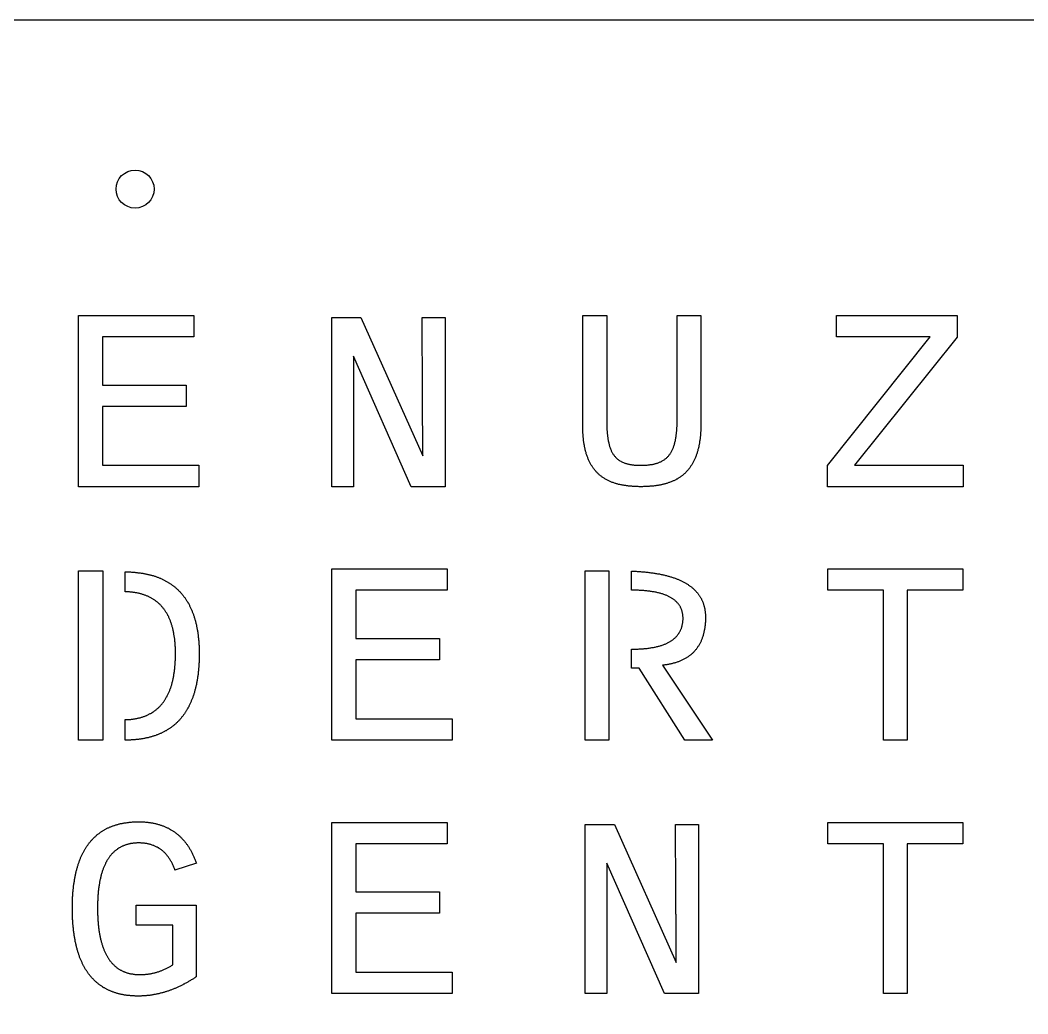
# Model space of a CAD drawing. Extents: x 0 to 500, y 0 to 500.
# Drawn here: x 234.9 to 367.4, y 369.3 to 500 of the extents above; entities that cross this region are included whole.
import ezdxf

# ---------------------------------------------------------------- set-up
doc = ezdxf.new("R2010")
doc.units = 0
doc.layers.get('0').update_dxf_attribs({"linetype": 'continuous'})

# ---------------------------------------------------------------- blocks, each defined once
blk = doc.blocks.new('SHAPESTRING019')
at = {"color": 0}
for points in [[(245.74, 405.31), (242.55, 405.31), (242.55, 427.56), (245.74, 427.56)], [(255.31, 416.62), (255.31, 416.75), (255.31, 416.88), (255.31, 417.01), (255.31, 417.14), (255.31, 417.27), (255.3, 417.4), (255.3, 417.52), (255.29, 417.65), (255.28, 417.77), (255.27, 417.89), (255.27, 418.02), (255.26, 418.14), (255.24, 418.26), (255.23, 418.38), (255.22, 418.49), (255.21, 418.61), (255.19, 418.72), (255.18, 418.84), (255.16, 418.95), (255.14, 419.06), (255.12, 419.17), (255.11, 419.28), (255.09, 419.39), (255.07, 419.5), (255.04, 419.61), (255.02, 419.71), (255, 419.82), (254.97, 419.92), (254.95, 420.02), (254.92, 420.12), (254.89, 420.22), (254.87, 420.32), (254.84, 420.42), (254.81, 420.52), (254.78, 420.61), (254.74, 420.71), (254.71, 420.8), (254.68, 420.89), (254.64, 420.99), (254.61, 421.08), (254.57, 421.17), (254.53, 421.25), (254.5, 421.34), (254.46, 421.43), (254.42, 421.51), (254.38, 421.6), (254.33, 421.68), (254.29, 421.76), (254.25, 421.84), (254.2, 421.92), (254.16, 422), (254.11, 422.08), (254.06, 422.15), (254.02, 422.23), (253.97, 422.3), (253.92, 422.38), (253.86, 422.45), (253.81, 422.52), (253.76, 422.59), (253.71, 422.66), (253.65, 422.73), (253.6, 422.79), (253.54, 422.86), (253.48, 422.92), (253.42, 422.99), (253.37, 423.05), (253.31, 423.11), (253.24, 423.17), (253.18, 423.23), (253.12, 423.29), (253.06, 423.34), (252.99, 423.4), (252.93, 423.45), (252.86, 423.51), (252.79, 423.56), (252.72, 423.61), (252.65, 423.66), (252.58, 423.71), (252.51, 423.76), (252.44, 423.81), (252.37, 423.85), (252.3, 423.9), (252.22, 423.94), (252.14, 423.99), (252.07, 424.03), (251.99, 424.07), (251.91, 424.11), (251.83, 424.15), (251.75, 424.19), (251.67, 424.22), (251.59, 424.26), (251.51, 424.29), (251.42, 424.32), (251.34, 424.36), (251.25, 424.39), (251.17, 424.42), (251.08, 424.45), (250.99, 424.47), (250.9, 424.5), (250.81, 424.53), (250.72, 424.55), (250.63, 424.58), (250.54, 424.6), (250.44, 424.62), (250.35, 424.64), (250.25, 424.66), (250.16, 424.68), (250.06, 424.69), (249.96, 424.71), (249.86, 424.73), (249.76, 424.74), (249.66, 424.75), (249.56, 424.76), (249.45, 424.77), (249.35, 424.78), (249.25, 424.79), (249.14, 424.8), (249.03, 424.81), (248.93, 424.81), (248.82, 424.82), (248.71, 424.82), (248.71, 427.43), (248.82, 427.43), (248.94, 427.43), (249.05, 427.43), (249.17, 427.42), (249.28, 427.42), (249.4, 427.42), (249.51, 427.41), (249.62, 427.4), (249.73, 427.4), (249.84, 427.39), (249.95, 427.38), (250.06, 427.37), (250.16, 427.36), (250.27, 427.35), (250.38, 427.33), (250.48, 427.32), (250.59, 427.31), (250.69, 427.29), (250.8, 427.28), (250.9, 427.26), (251, 427.25), (251.1, 427.23), (251.2, 427.21), (251.3, 427.19), (251.4, 427.17), (251.5, 427.15), (251.6, 427.13), (251.7, 427.11), (251.79, 427.09), (251.89, 427.06), (251.98, 427.04), (252.08, 427.01), (252.17, 426.99), (252.27, 426.96), (252.36, 426.94), (252.45, 426.91), (252.54, 426.88), (252.63, 426.85), (252.72, 426.82), (252.81, 426.79), (252.9, 426.76), (252.99, 426.72), (253.07, 426.69), (253.16, 426.66), (253.24, 426.62), (253.33, 426.59), (253.41, 426.55), (253.5, 426.51), (253.58, 426.47), (253.66, 426.44), (253.74, 426.4), (253.82, 426.36), (253.9, 426.32), (253.98, 426.27), (254.06, 426.23), (254.14, 426.19), (254.22, 426.14), (254.29, 426.1), (254.37, 426.05), (254.44, 426.01), (254.52, 425.96), (254.59, 425.91), (254.66, 425.86), (254.74, 425.81), (254.81, 425.76), (254.88, 425.71), (254.95, 425.66), (255.02, 425.61), (255.09, 425.56), (255.15, 425.5), (255.22, 425.45), (255.29, 425.39), (255.35, 425.34), (255.42, 425.28), (255.48, 425.22), (255.55, 425.16), (255.61, 425.1), (255.67, 425.04), (255.73, 424.98), (255.8, 424.92), (255.86, 424.86), (255.92, 424.8), (255.97, 424.73), (256.03, 424.67), (256.09, 424.6), (256.15, 424.54), (256.2, 424.47), (256.26, 424.4), (256.31, 424.33), (256.37, 424.26), (256.42, 424.19), (256.47, 424.12), (256.53, 424.05), (256.58, 423.98), (256.63, 423.91), (256.68, 423.83), (256.73, 423.76), (256.78, 423.68), (256.82, 423.61), (256.87, 423.53), (256.92, 423.45), (256.96, 423.38), (257.01, 423.3), (257.05, 423.22), (257.1, 423.14), (257.14, 423.05), (257.18, 422.97), (257.22, 422.89), (257.26, 422.81), (257.3, 422.72), (257.34, 422.64), (257.38, 422.55), (257.42, 422.46), (257.46, 422.38), (257.49, 422.29), (257.53, 422.2), (257.56, 422.11), (257.6, 422.02), (257.63, 421.93), (257.67, 421.84), (257.7, 421.74), (257.73, 421.65), (257.76, 421.56), (257.79, 421.46), (257.82, 421.36), (257.85, 421.27), (257.88, 421.17), (257.91, 421.07), (257.93, 420.97), (257.96, 420.87), (257.98, 420.77), (258.01, 420.67), (258.03, 420.57), (258.06, 420.47), (258.08, 420.36), (258.1, 420.26), (258.12, 420.16), (258.14, 420.05), (258.16, 419.94), (258.18, 419.84), (258.2, 419.73), (258.22, 419.62), (258.24, 419.51), (258.25, 419.4), (258.27, 419.29), (258.28, 419.18), (258.3, 419.06), (258.31, 418.95), (258.32, 418.84), (258.34, 418.72), (258.35, 418.61), (258.36, 418.49), (258.37, 418.37), (258.38, 418.25), (258.39, 418.14), (258.39, 418.02), (258.4, 417.9), (258.41, 417.77), (258.41, 417.65), (258.42, 417.53), (258.42, 417.41), (258.43, 417.28), (258.43, 417.16), (258.43, 417.03), (258.43, 416.91), (258.44, 416.78), (258.44, 416.65), (258.44, 416.52), (258.43, 416.39), (258.43, 416.26), (258.43, 416.13), (258.43, 416), (258.42, 415.87), (258.42, 415.75), (258.41, 415.62), (258.41, 415.5), (258.4, 415.37), (258.4, 415.25), (258.39, 415.12), (258.38, 415), (258.37, 414.88), (258.36, 414.76), (258.35, 414.64), (258.34, 414.52), (258.33, 414.4), (258.32, 414.28), (258.3, 414.17), (258.29, 414.05), (258.28, 413.94), (258.26, 413.82), (258.25, 413.71), (258.23, 413.59), (258.21, 413.48), (258.2, 413.37), (258.18, 413.26), (258.16, 413.15), (258.14, 413.04), (258.12, 412.93), (258.1, 412.82), (258.08, 412.72), (258.06, 412.61), (258.03, 412.51), (258.01, 412.4), (257.99, 412.3), (257.96, 412.19), (257.94, 412.09), (257.91, 411.99), (257.88, 411.89), (257.86, 411.79), (257.83, 411.69), (257.8, 411.59), (257.77, 411.49), (257.74, 411.4), (257.71, 411.3), (257.68, 411.2), (257.65, 411.11), (257.61, 411.02), (257.58, 410.92), (257.55, 410.83), (257.51, 410.74), (257.48, 410.65), (257.44, 410.56), (257.4, 410.47), (257.37, 410.38), (257.33, 410.29), (257.29, 410.2), (257.25, 410.12), (257.21, 410.03), (257.17, 409.95), (257.13, 409.86), (257.09, 409.78), (257.05, 409.7), (257, 409.62), (256.96, 409.54), (256.92, 409.46), (256.87, 409.38), (256.82, 409.3), (256.78, 409.22), (256.73, 409.14), (256.68, 409.07), (256.64, 408.99), (256.59, 408.92), (256.54, 408.84), (256.49, 408.77), (256.44, 408.7), (256.38, 408.63), (256.33, 408.55), (256.28, 408.48), (256.23, 408.41), (256.17, 408.35), (256.12, 408.28), (256.06, 408.21), (256, 408.14), (255.95, 408.08), (255.89, 408.01), (255.83, 407.95), (255.77, 407.89), (255.71, 407.82), (255.65, 407.76), (255.59, 407.7), (255.53, 407.64), (255.47, 407.58), (255.41, 407.52), (255.34, 407.47), (255.28, 407.41), (255.21, 407.35), (255.15, 407.3), (255.08, 407.24), (255.02, 407.19), (254.95, 407.13), (254.88, 407.08), (254.81, 407.03), (254.74, 406.98), (254.67, 406.93), (254.6, 406.88), (254.53, 406.83), (254.46, 406.78), (254.38, 406.74), (254.31, 406.69), (254.24, 406.64), (254.16, 406.6), (254.09, 406.55), (254.01, 406.51), (253.93, 406.47), (253.86, 406.43), (253.78, 406.39), (253.7, 406.35), (253.62, 406.31), (253.54, 406.27), (253.46, 406.23), (253.38, 406.19), (253.3, 406.16), (253.22, 406.12), (253.13, 406.09), (253.05, 406.05), (252.96, 406.02), (252.88, 405.99), (252.79, 405.95), (252.71, 405.92), (252.62, 405.89), (252.53, 405.86), (252.44, 405.83), (252.35, 405.81), (252.26, 405.78), (252.17, 405.75), (252.08, 405.73), (251.99, 405.7), (251.9, 405.68), (251.81, 405.65), (251.71, 405.63), (251.62, 405.61), (251.52, 405.59), (251.43, 405.57), (251.33, 405.55), (251.23, 405.53), (251.14, 405.51), (251.04, 405.49), (250.94, 405.48), (250.84, 405.46), (250.74, 405.45), (250.64, 405.43), (250.54, 405.42), (250.43, 405.41), (250.33, 405.4), (250.23, 405.38), (250.12, 405.37), (250.02, 405.36), (249.91, 405.36), (249.81, 405.35), (249.7, 405.34), (249.59, 405.33), (249.48, 405.33), (249.38, 405.32), (249.27, 405.32), (249.16, 405.32), (249.04, 405.31), (248.93, 405.31), (248.82, 405.31), (248.71, 405.31), (248.71, 408), (248.81, 408), (248.92, 408.01), (249.02, 408.01), (249.13, 408.02), (249.23, 408.03), (249.33, 408.04), (249.43, 408.04), (249.53, 408.05), (249.63, 408.07), (249.73, 408.08), (249.83, 408.09), (249.93, 408.11), (250.02, 408.12), (250.12, 408.14), (250.21, 408.16), (250.3, 408.18), (250.4, 408.2), (250.49, 408.22), (250.58, 408.24), (250.67, 408.26), (250.76, 408.29), (250.84, 408.31), (250.93, 408.34), (251.02, 408.37), (251.1, 408.4), (251.19, 408.43), (251.27, 408.46), (251.36, 408.49), (251.44, 408.52), (251.52, 408.56), (251.6, 408.59), (251.68, 408.63), (251.76, 408.67), (251.83, 408.71), (251.91, 408.75), (251.99, 408.79), (252.06, 408.83), (252.14, 408.87), (252.21, 408.92), (252.28, 408.96), (252.35, 409.01), (252.43, 409.05), (252.5, 409.1), (252.56, 409.15), (252.63, 409.2), (252.7, 409.25), (252.77, 409.31), (252.83, 409.36), (252.9, 409.42), (252.96, 409.47), (253.03, 409.53), (253.09, 409.59), (253.15, 409.65), (253.21, 409.71), (253.27, 409.77), (253.33, 409.83), (253.39, 409.89), (253.44, 409.96), (253.5, 410.02), (253.55, 410.09), (253.61, 410.16), (253.66, 410.23), (253.72, 410.3), (253.77, 410.37), (253.82, 410.44), (253.87, 410.51), (253.92, 410.59), (253.97, 410.66), (254.01, 410.74), (254.06, 410.82), (254.11, 410.9), (254.15, 410.98), (254.2, 411.06), (254.24, 411.14), (254.28, 411.22), (254.32, 411.31), (254.37, 411.39), (254.41, 411.48), (254.44, 411.57), (254.48, 411.65), (254.52, 411.74), (254.56, 411.83), (254.59, 411.93), (254.63, 412.02), (254.66, 412.11), (254.69, 412.21), (254.73, 412.3), (254.76, 412.4), (254.79, 412.5), (254.82, 412.6), (254.85, 412.7), (254.87, 412.8), (254.9, 412.9), (254.93, 413.01), (254.95, 413.11), (254.98, 413.22), (255, 413.32), (255.02, 413.43), (255.05, 413.54), (255.07, 413.65), (255.09, 413.76), (255.11, 413.87), (255.12, 413.99), (255.14, 414.1), (255.16, 414.22), (255.18, 414.33), (255.19, 414.45), (255.2, 414.57), (255.22, 414.69), (255.23, 414.81), (255.24, 414.93), (255.25, 415.06), (255.26, 415.18), (255.27, 415.31), (255.28, 415.43), (255.29, 415.56), (255.29, 415.69), (255.3, 415.82), (255.3, 415.95), (255.31, 416.08), (255.31, 416.21), (255.31, 416.35), (255.31, 416.48)]]:
    blk.add_lwpolyline(points, close=True, dxfattribs=at)
blk = doc.blocks.new('SHAPESTRING021')
at = {"color": 0}
for points in [[(312.34, 405.31), (309.22, 405.31), (309.22, 427.56), (312.34, 427.56)], [(322.08, 421.24), (322.08, 421.32), (322.08, 421.41), (322.08, 421.49), (322.07, 421.57), (322.07, 421.65), (322.06, 421.73), (322.05, 421.81), (322.04, 421.89), (322.03, 421.97), (322.01, 422.05), (321.99, 422.12), (321.97, 422.2), (321.95, 422.27), (321.93, 422.35), (321.91, 422.42), (321.88, 422.49), (321.85, 422.56), (321.83, 422.63), (321.79, 422.7), (321.76, 422.76), (321.73, 422.83), (321.69, 422.89), (321.65, 422.96), (321.61, 423.02), (321.57, 423.08), (321.53, 423.15), (321.48, 423.21), (321.43, 423.26), (321.38, 423.32), (321.33, 423.38), (321.28, 423.44), (321.23, 423.49), (321.17, 423.55), (321.11, 423.6), (321.05, 423.65), (320.99, 423.7), (320.93, 423.75), (320.86, 423.8), (320.79, 423.85), (320.72, 423.9), (320.65, 423.95), (320.58, 423.99), (320.51, 424.04), (320.43, 424.08), (320.35, 424.12), (320.27, 424.16), (320.19, 424.2), (320.11, 424.24), (320.02, 424.28), (319.94, 424.32), (319.85, 424.36), (319.76, 424.39), (319.67, 424.43), (319.57, 424.46), (319.48, 424.49), (319.38, 424.53), (319.28, 424.56), (319.18, 424.59), (319.08, 424.62), (318.97, 424.64), (318.86, 424.67), (318.76, 424.7), (318.65, 424.72), (318.53, 424.75), (318.42, 424.77), (318.3, 424.79), (318.19, 424.81), (318.07, 424.83), (317.95, 424.85), (317.82, 424.87), (317.7, 424.89), (317.57, 424.9), (317.45, 424.92), (317.32, 424.93), (317.18, 424.94), (317.05, 424.96), (316.92, 424.97), (316.78, 424.98), (316.64, 424.99), (316.5, 425), (316.36, 425), (316.21, 425.01), (316.07, 425.02), (315.92, 425.02), (315.77, 425.02), (315.62, 425.03), (315.46, 425.03), (315.31, 425.03), (315.31, 427.53), (315.46, 427.53), (315.61, 427.52), (315.76, 427.52), (315.91, 427.51), (316.05, 427.5), (316.2, 427.49), (316.34, 427.48), (316.48, 427.47), (316.63, 427.46), (316.77, 427.45), (316.9, 427.44), (317.04, 427.42), (317.18, 427.41), (317.31, 427.4), (317.45, 427.38), (317.58, 427.37), (317.71, 427.35), (317.85, 427.33), (317.97, 427.32), (318.1, 427.3), (318.23, 427.28), (318.36, 427.26), (318.48, 427.24), (318.61, 427.22), (318.73, 427.2), (318.85, 427.18), (318.97, 427.16), (319.09, 427.13), (319.21, 427.11), (319.32, 427.08), (319.44, 427.06), (319.55, 427.03), (319.67, 427.01), (319.78, 426.98), (319.89, 426.95), (320, 426.92), (320.11, 426.89), (320.21, 426.86), (320.32, 426.83), (320.43, 426.8), (320.53, 426.77), (320.63, 426.74), (320.73, 426.71), (320.83, 426.67), (320.93, 426.64), (321.03, 426.6), (321.13, 426.57), (321.22, 426.53), (321.32, 426.49), (321.41, 426.46), (321.5, 426.42), (321.59, 426.38), (321.68, 426.34), (321.77, 426.3), (321.86, 426.26), (321.94, 426.22), (322.03, 426.17), (322.11, 426.13), (322.19, 426.09), (322.28, 426.04), (322.36, 426), (322.43, 425.95), (322.51, 425.91), (322.59, 425.86), (322.66, 425.81), (322.74, 425.76), (322.81, 425.71), (322.88, 425.66), (322.95, 425.61), (323.02, 425.56), (323.09, 425.51), (323.16, 425.46), (323.23, 425.41), (323.29, 425.35), (323.35, 425.3), (323.42, 425.25), (323.48, 425.19), (323.54, 425.13), (323.6, 425.08), (323.65, 425.02), (323.71, 424.96), (323.77, 424.9), (323.82, 424.84), (323.87, 424.78), (323.92, 424.72), (323.98, 424.66), (324.02, 424.6), (324.07, 424.54), (324.12, 424.47), (324.17, 424.41), (324.21, 424.34), (324.25, 424.28), (324.3, 424.21), (324.34, 424.15), (324.38, 424.08), (324.42, 424.01), (324.45, 423.94), (324.49, 423.87), (324.53, 423.8), (324.56, 423.73), (324.59, 423.66), (324.63, 423.59), (324.66, 423.52), (324.69, 423.44), (324.71, 423.37), (324.74, 423.3), (324.77, 423.22), (324.79, 423.14), (324.81, 423.07), (324.84, 422.99), (324.86, 422.91), (324.88, 422.83), (324.9, 422.76), (324.91, 422.68), (324.93, 422.6), (324.95, 422.51), (324.96, 422.43), (324.97, 422.35), (324.98, 422.27), (325, 422.18), (325, 422.1), (325.01, 422.01), (325.02, 421.93), (325.03, 421.84), (325.03, 421.75), (325.03, 421.67), (325.04, 421.58), (325.04, 421.49), (325.04, 421.4), (325.03, 421.28), (325.03, 421.16), (325.03, 421.05), (325.02, 420.93), (325.02, 420.82), (325.01, 420.7), (325, 420.59), (324.99, 420.48), (324.98, 420.37), (324.96, 420.26), (324.95, 420.16), (324.93, 420.05), (324.92, 419.94), (324.9, 419.84), (324.88, 419.74), (324.86, 419.63), (324.84, 419.53), (324.82, 419.43), (324.79, 419.34), (324.77, 419.24), (324.74, 419.14), (324.71, 419.05), (324.68, 418.95), (324.65, 418.86), (324.62, 418.77), (324.59, 418.68), (324.56, 418.59), (324.52, 418.5), (324.48, 418.41), (324.45, 418.33), (324.41, 418.24), (324.37, 418.16), (324.33, 418.08), (324.28, 417.99), (324.24, 417.91), (324.2, 417.83), (324.15, 417.76), (324.1, 417.68), (324.05, 417.6), (324, 417.53), (323.95, 417.45), (323.9, 417.38), (323.85, 417.31), (323.79, 417.24), (323.74, 417.17), (323.68, 417.1), (323.62, 417.04), (323.56, 416.97), (323.5, 416.91), (323.44, 416.84), (323.37, 416.78), (323.31, 416.72), (323.24, 416.66), (323.18, 416.6), (323.11, 416.54), (323.04, 416.49), (322.97, 416.43), (322.9, 416.38), (322.82, 416.32), (322.75, 416.27), (322.67, 416.22), (322.6, 416.17), (322.52, 416.12), (322.44, 416.07), (322.36, 416.03), (322.28, 415.98), (322.19, 415.94), (322.11, 415.89), (322.02, 415.85), (321.94, 415.81), (321.85, 415.77), (321.76, 415.73), (321.67, 415.7), (321.58, 415.66), (321.48, 415.62), (321.39, 415.59), (321.29, 415.56), (321.2, 415.53), (321.1, 415.49), (321, 415.46), (320.9, 415.44), (320.8, 415.41), (320.7, 415.38), (320.59, 415.36), (320.49, 415.33), (320.38, 415.31), (320.27, 415.29), (320.16, 415.27), (320.05, 415.25), (319.94, 415.23), (319.83, 415.21), (319.71, 415.2), (319.6, 415.18), (319.48, 415.17), (319.37, 415.16), (325.96, 405.31), (322.33, 405.31), (316.3, 414.79), (315.31, 414.79), (315.31, 417.28), (315.46, 417.28), (315.61, 417.28), (315.75, 417.28), (315.9, 417.28), (316.04, 417.29), (316.18, 417.29), (316.32, 417.3), (316.46, 417.31), (316.59, 417.31), (316.73, 417.32), (316.86, 417.33), (316.99, 417.34), (317.12, 417.35), (317.25, 417.37), (317.37, 417.38), (317.5, 417.4), (317.62, 417.41), (317.74, 417.43), (317.86, 417.45), (317.98, 417.47), (318.09, 417.49), (318.21, 417.51), (318.32, 417.53), (318.43, 417.55), (318.54, 417.58), (318.65, 417.6), (318.75, 417.63), (318.86, 417.66), (318.96, 417.68), (319.06, 417.71), (319.16, 417.74), (319.26, 417.77), (319.35, 417.81), (319.45, 417.84), (319.54, 417.87), (319.63, 417.91), (319.72, 417.95), (319.81, 417.98), (319.89, 418.02), (319.98, 418.06), (320.06, 418.1), (320.14, 418.14), (320.22, 418.19), (320.3, 418.23), (320.38, 418.27), (320.45, 418.32), (320.52, 418.37), (320.59, 418.41), (320.66, 418.46), (320.73, 418.51), (320.8, 418.56), (320.86, 418.61), (320.92, 418.67), (320.99, 418.72), (321.05, 418.77), (321.1, 418.83), (321.16, 418.89), (321.21, 418.94), (321.27, 419), (321.32, 419.06), (321.37, 419.12), (321.42, 419.18), (321.46, 419.25), (321.51, 419.31), (321.55, 419.38), (321.59, 419.44), (321.63, 419.51), (321.67, 419.58), (321.7, 419.65), (321.74, 419.72), (321.77, 419.79), (321.8, 419.86), (321.83, 419.93), (321.86, 420), (321.89, 420.08), (321.91, 420.16), (321.93, 420.23), (321.96, 420.31), (321.97, 420.39), (321.99, 420.47), (322.01, 420.55), (322.02, 420.63), (322.04, 420.72), (322.05, 420.8), (322.06, 420.88), (322.07, 420.97), (322.07, 421.06), (322.08, 421.15)]]:
    blk.add_lwpolyline(points, close=True, dxfattribs=at)

msp = doc.modelspace()

# ---------------------------------------------------------------- linework, layer by layer
at = {"color": 0}
for points in [[(0, 0), (500, 0), (500, 500), (0, 500)], [(242.55, 438.64), (242.55, 461.15), (257.71, 461.15), (257.71, 458.34), (245.71, 458.34), (245.71, 452.01), (256.72, 452.01), (256.72, 449.19), (245.71, 449.19), (245.71, 441.46), (258.38, 441.46), (258.38, 438.64)], [(286.33, 438.64), (278.74, 455.81), (278.72, 438.64), (275.89, 438.64), (275.89, 460.89), (279.71, 460.89), (287.86, 442.72), (287.86, 442.72), (287.86, 442.72), (287.86, 442.72), (287.86, 442.73), (287.86, 442.73), (287.86, 442.74), (287.86, 442.75), (287.86, 442.76), (287.86, 442.76), (287.86, 442.77), (287.86, 442.79), (287.86, 442.8), (287.86, 442.81), (287.86, 442.83), (287.86, 442.84), (287.86, 442.86), (287.86, 442.88), (287.86, 442.9), (287.86, 442.92), (287.86, 442.94), (287.86, 442.96), (287.85, 442.99), (287.85, 443.01), (287.85, 443.04), (287.85, 443.06), (287.85, 443.09), (287.85, 443.12), (287.85, 443.15), (287.85, 443.18), (287.85, 443.21), (287.85, 443.25), (287.85, 443.28), (287.85, 443.32), (287.85, 443.35), (287.85, 443.39), (287.85, 443.43), (287.85, 443.47), (287.85, 443.51), (287.85, 443.55), (287.85, 443.6), (287.85, 443.64), (287.85, 443.69), (287.85, 443.73), (287.85, 443.78), (287.85, 443.83), (287.85, 443.88), (287.85, 443.93), (287.85, 443.98), (287.85, 444.04), (287.85, 444.09), (287.85, 444.15), (287.85, 444.2), (287.85, 444.26), (287.85, 444.32), (287.85, 444.38), (287.85, 444.44), (287.85, 444.5), (287.85, 444.57), (287.85, 444.63), (287.85, 444.69), (287.85, 444.76), (287.84, 444.83), (287.84, 444.9), (287.84, 444.97), (287.84, 445.04), (287.84, 445.11), (287.84, 445.18), (287.84, 445.26), (287.84, 445.33), (287.84, 445.41), (287.84, 445.49), (287.84, 445.56), (287.84, 445.64), (287.84, 445.72), (287.84, 445.81), (287.84, 445.89), (287.84, 445.97), (287.84, 446.06), (287.84, 446.14), (287.84, 446.23), (287.84, 446.32), (287.84, 446.41), (287.84, 446.5), (287.84, 446.59), (287.83, 446.68), (287.83, 446.78), (287.83, 446.87), (287.83, 446.97), (287.83, 447.06), (287.83, 447.16), (287.83, 447.26), (287.83, 447.36), (287.83, 447.46), (287.83, 447.57), (287.83, 447.67), (287.83, 447.78), (287.83, 447.88), (287.83, 447.99), (287.83, 448.1), (287.83, 448.21), (287.83, 448.32), (287.83, 448.43), (287.82, 448.54), (287.82, 448.65), (287.82, 448.77), (287.82, 448.88), (287.82, 449), (287.82, 449.12), (287.82, 449.24), (287.82, 449.36), (287.82, 449.48), (287.82, 449.6), (287.82, 449.72), (287.82, 449.85), (287.82, 449.97), (287.82, 450.1), (287.82, 450.23), (287.81, 450.36), (287.81, 450.49), (287.81, 450.62), (287.81, 450.75), (287.81, 450.88), (287.81, 451.02), (287.81, 451.15), (287.81, 451.29), (287.81, 451.43), (287.81, 451.57), (287.81, 451.71), (287.81, 451.85), (287.81, 451.99), (287.81, 452.13), (287.8, 452.28), (287.8, 452.42), (287.8, 452.57), (287.8, 452.72), (287.8, 452.87), (287.8, 453.01), (287.8, 453.17), (287.8, 453.32), (287.8, 453.47), (287.8, 453.62), (287.8, 453.78), (287.8, 453.94), (287.79, 454.09), (287.79, 454.25), (287.79, 454.41), (287.79, 454.57), (287.79, 454.73), (287.79, 454.9), (287.79, 455.06), (287.79, 455.23), (287.79, 455.39), (287.79, 455.56), (287.79, 455.73), (287.78, 455.9), (287.78, 456.07), (287.78, 456.24), (287.78, 456.41), (287.78, 456.59), (287.78, 456.76), (287.78, 456.94), (287.78, 457.12), (287.78, 457.29), (287.78, 457.47), (287.78, 457.65), (287.77, 457.83), (287.77, 458.02), (287.77, 458.2), (287.77, 458.39), (287.77, 458.57), (287.77, 458.76), (287.77, 458.95), (287.77, 459.14), (287.77, 459.33), (287.76, 459.52), (287.76, 459.71), (287.76, 459.9), (287.76, 460.1), (287.76, 460.29), (287.76, 460.49), (287.76, 460.69), (287.76, 460.89), (290.79, 460.89), (290.79, 438.64)], [(324.44, 447.03), (324.44, 446.91), (324.44, 446.8), (324.44, 446.69), (324.44, 446.57), (324.44, 446.46), (324.43, 446.35), (324.43, 446.24), (324.42, 446.13), (324.42, 446.02), (324.41, 445.92), (324.4, 445.81), (324.4, 445.7), (324.39, 445.6), (324.38, 445.5), (324.37, 445.39), (324.36, 445.29), (324.35, 445.19), (324.34, 445.09), (324.33, 444.99), (324.32, 444.89), (324.3, 444.79), (324.29, 444.7), (324.27, 444.6), (324.26, 444.51), (324.24, 444.41), (324.23, 444.32), (324.21, 444.22), (324.19, 444.13), (324.18, 444.04), (324.16, 443.95), (324.14, 443.86), (324.12, 443.78), (324.1, 443.69), (324.08, 443.6), (324.05, 443.52), (324.03, 443.43), (324.01, 443.35), (323.98, 443.26), (323.96, 443.18), (323.93, 443.08), (323.9, 442.98), (323.86, 442.88), (323.83, 442.78), (323.79, 442.68), (323.76, 442.59), (323.72, 442.49), (323.68, 442.4), (323.64, 442.31), (323.6, 442.21), (323.56, 442.12), (323.52, 442.04), (323.47, 441.95), (323.43, 441.86), (323.38, 441.78), (323.33, 441.69), (323.29, 441.61), (323.24, 441.53), (323.19, 441.45), (323.13, 441.37), (323.08, 441.29), (323.03, 441.21), (322.97, 441.14), (322.92, 441.06), (322.86, 440.99), (322.8, 440.92), (322.74, 440.85), (322.68, 440.78), (322.62, 440.71), (322.56, 440.64), (322.5, 440.58), (322.43, 440.51), (322.36, 440.44), (322.3, 440.38), (322.23, 440.32), (322.16, 440.25), (322.09, 440.19), (322.01, 440.13), (321.94, 440.08), (321.86, 440.02), (321.79, 439.96), (321.71, 439.91), (321.63, 439.86), (321.55, 439.8), (321.47, 439.75), (321.39, 439.7), (321.31, 439.65), (321.22, 439.61), (321.14, 439.56), (321.05, 439.52), (320.96, 439.47), (320.88, 439.43), (320.79, 439.39), (320.69, 439.35), (320.6, 439.31), (320.51, 439.27), (320.41, 439.24), (320.32, 439.2), (320.22, 439.17), (320.12, 439.14), (320.02, 439.1), (319.94, 439.08), (319.86, 439.05), (319.77, 439.03), (319.69, 439.01), (319.6, 438.98), (319.52, 438.96), (319.43, 438.94), (319.34, 438.92), (319.25, 438.9), (319.16, 438.88), (319.07, 438.86), (318.98, 438.85), (318.88, 438.83), (318.79, 438.81), (318.7, 438.8), (318.6, 438.78), (318.51, 438.77), (318.41, 438.76), (318.31, 438.75), (318.21, 438.73), (318.11, 438.72), (318.01, 438.71), (317.91, 438.7), (317.81, 438.69), (317.71, 438.69), (317.61, 438.68), (317.5, 438.67), (317.4, 438.66), (317.29, 438.66), (317.19, 438.66), (317.08, 438.65), (316.97, 438.65), (316.86, 438.65), (316.75, 438.64), (316.64, 438.64), (316.53, 438.64), (316.42, 438.64), (316.31, 438.64), (316.2, 438.65), (316.09, 438.65), (315.98, 438.65), (315.87, 438.66), (315.76, 438.66), (315.66, 438.67), (315.55, 438.67), (315.45, 438.68), (315.34, 438.69), (315.24, 438.7), (315.14, 438.7), (315.03, 438.71), (314.93, 438.73), (314.83, 438.74), (314.74, 438.75), (314.64, 438.76), (314.54, 438.78), (314.44, 438.79), (314.35, 438.81), (314.25, 438.82), (314.16, 438.84), (314.06, 438.86), (313.97, 438.87), (313.88, 438.89), (313.79, 438.91), (313.7, 438.93), (313.61, 438.95), (313.52, 438.98), (313.43, 439), (313.35, 439.02), (313.26, 439.05), (313.18, 439.07), (313.08, 439.1), (312.98, 439.14), (312.88, 439.17), (312.78, 439.21), (312.68, 439.24), (312.59, 439.28), (312.49, 439.32), (312.4, 439.36), (312.31, 439.41), (312.22, 439.45), (312.13, 439.5), (312.04, 439.54), (311.95, 439.59), (311.87, 439.64), (311.78, 439.69), (311.7, 439.74), (311.62, 439.8), (311.54, 439.85), (311.46, 439.91), (311.38, 439.96), (311.3, 440.02), (311.22, 440.08), (311.15, 440.14), (311.07, 440.2), (311, 440.27), (310.93, 440.33), (310.86, 440.4), (310.79, 440.47), (310.73, 440.53), (310.67, 440.6), (310.61, 440.67), (310.55, 440.73), (310.49, 440.81), (310.43, 440.88), (310.38, 440.95), (310.32, 441.02), (310.27, 441.1), (310.21, 441.18), (310.16, 441.25), (310.11, 441.33), (310.06, 441.41), (310.01, 441.49), (309.96, 441.58), (309.91, 441.66), (309.87, 441.75), (309.82, 441.83), (309.78, 441.92), (309.74, 442.01), (309.69, 442.1), (309.65, 442.19), (309.61, 442.29), (309.57, 442.38), (309.54, 442.48), (309.5, 442.57), (309.46, 442.67), (309.43, 442.77), (309.4, 442.87), (309.36, 442.97), (309.34, 443.05), (309.32, 443.13), (309.29, 443.21), (309.27, 443.3), (309.25, 443.38), (309.23, 443.46), (309.21, 443.55), (309.19, 443.63), (309.17, 443.72), (309.15, 443.81), (309.13, 443.9), (309.12, 443.98), (309.1, 444.07), (309.08, 444.17), (309.07, 444.26), (309.05, 444.35), (309.04, 444.44), (309.03, 444.54), (309.01, 444.63), (309, 444.73), (308.99, 444.83), (308.98, 444.93), (308.97, 445.02), (308.96, 445.12), (308.95, 445.23), (308.94, 445.33), (308.94, 445.43), (308.93, 445.53), (308.92, 445.64), (308.92, 445.74), (308.91, 445.85), (308.91, 445.96), (308.9, 446.06), (308.9, 446.17), (308.9, 446.28), (308.89, 446.39), (308.89, 446.51), (308.89, 446.62), (308.89, 446.73), (308.89, 461.15), (312.04, 461.15), (312.04, 447.35), (312.05, 447.24), (312.05, 447.13), (312.05, 447.02), (312.05, 446.91), (312.05, 446.8), (312.05, 446.69), (312.06, 446.59), (312.06, 446.49), (312.07, 446.38), (312.07, 446.28), (312.08, 446.18), (312.08, 446.08), (312.09, 445.99), (312.1, 445.89), (312.1, 445.79), (312.11, 445.7), (312.12, 445.6), (312.13, 445.51), (312.14, 445.42), (312.15, 445.33), (312.16, 445.24), (312.17, 445.16), (312.19, 445.07), (312.2, 444.98), (312.21, 444.9), (312.22, 444.82), (312.24, 444.74), (312.25, 444.65), (312.28, 444.54), (312.3, 444.43), (312.32, 444.33), (312.35, 444.22), (312.38, 444.12), (312.4, 444.02), (312.43, 443.92), (312.47, 443.82), (312.5, 443.73), (312.53, 443.64), (312.57, 443.54), (312.61, 443.46), (312.65, 443.37), (312.69, 443.28), (312.73, 443.2), (312.77, 443.12), (312.82, 443.04), (312.86, 442.97), (312.91, 442.89), (312.96, 442.82), (313.01, 442.74), (313.07, 442.66), (313.14, 442.59), (313.2, 442.52), (313.27, 442.45), (313.33, 442.39), (313.41, 442.32), (313.48, 442.26), (313.55, 442.2), (313.63, 442.14), (313.71, 442.09), (313.79, 442.04), (313.88, 441.99), (313.96, 441.94), (314.05, 441.9), (314.14, 441.85), (314.24, 441.81), (314.33, 441.77), (314.41, 441.75), (314.49, 441.72), (314.57, 441.7), (314.65, 441.67), (314.73, 441.65), (314.81, 441.63), (314.9, 441.61), (314.99, 441.59), (315.08, 441.57), (315.17, 441.56), (315.26, 441.54), (315.36, 441.53), (315.46, 441.52), (315.56, 441.5), (315.66, 441.49), (315.76, 441.49), (315.86, 441.48), (315.97, 441.47), (316.07, 441.47), (316.18, 441.46), (316.29, 441.46), (316.4, 441.46), (316.52, 441.46), (316.63, 441.46), (316.74, 441.46), (316.85, 441.46), (316.96, 441.46), (317.07, 441.47), (317.17, 441.48), (317.28, 441.48), (317.38, 441.49), (317.48, 441.5), (317.58, 441.51), (317.67, 441.52), (317.77, 441.54), (317.86, 441.55), (317.96, 441.56), (318.05, 441.58), (318.14, 441.6), (318.22, 441.62), (318.31, 441.64), (318.39, 441.66), (318.48, 441.68), (318.56, 441.7), (318.64, 441.72), (318.72, 441.75), (318.79, 441.77), (318.89, 441.81), (318.98, 441.85), (319.08, 441.89), (319.17, 441.93), (319.25, 441.97), (319.34, 442.02), (319.42, 442.07), (319.51, 442.12), (319.59, 442.17), (319.67, 442.23), (319.74, 442.29), (319.82, 442.34), (319.89, 442.41), (319.96, 442.47), (320.03, 442.54), (320.09, 442.6), (320.16, 442.67), (320.22, 442.74), (320.28, 442.82), (320.33, 442.89), (320.38, 442.96), (320.43, 443.04), (320.48, 443.11), (320.53, 443.19), (320.57, 443.27), (320.61, 443.35), (320.66, 443.44), (320.7, 443.52), (320.74, 443.61), (320.77, 443.7), (320.81, 443.79), (320.85, 443.89), (320.88, 443.98), (320.91, 444.08), (320.94, 444.18), (320.97, 444.28), (321, 444.39), (321.02, 444.49), (321.05, 444.6), (321.07, 444.71), (321.09, 444.79), (321.1, 444.87), (321.12, 444.96), (321.13, 445.04), (321.15, 445.13), (321.16, 445.22), (321.17, 445.31), (321.18, 445.4), (321.2, 445.49), (321.21, 445.58), (321.22, 445.67), (321.23, 445.77), (321.24, 445.86), (321.25, 445.96), (321.25, 446.06), (321.26, 446.16), (321.27, 446.26), (321.28, 446.36), (321.28, 446.46), (321.29, 446.57), (321.29, 446.67), (321.3, 446.78), (321.3, 446.89), (321.3, 446.99), (321.31, 447.1), (321.31, 447.22), (321.31, 447.33), (321.31, 447.44), (321.31, 447.56), (321.31, 461.15), (324.44, 461.15)], [(358.93, 438.64), (341.09, 438.64), (341.09, 441.41), (354.58, 458.34), (342.29, 458.34), (342.29, 461.15), (358.15, 461.15), (358.15, 458.31), (344.66, 441.46), (358.93, 441.46)], [(275.89, 405.31), (275.89, 427.82), (291.04, 427.82), (291.04, 425.01), (279.04, 425.01), (279.04, 418.67), (290.05, 418.67), (290.05, 415.86), (279.04, 415.86), (279.04, 408.12), (291.71, 408.12), (291.71, 405.31)], [(351.58, 425.01), (351.58, 405.31), (348.44, 405.31), (348.44, 425.01), (341.14, 425.01), (341.14, 427.82), (358.88, 427.82), (358.88, 425.01)], [(258.04, 374.17), (257.95, 374.11), (257.86, 374.05), (257.76, 373.99), (257.67, 373.93), (257.58, 373.87), (257.49, 373.82), (257.39, 373.76), (257.3, 373.7), (257.21, 373.65), (257.12, 373.59), (257.02, 373.54), (256.93, 373.49), (256.84, 373.44), (256.75, 373.38), (256.66, 373.33), (256.56, 373.28), (256.47, 373.23), (256.38, 373.19), (256.29, 373.14), (256.19, 373.09), (256.1, 373.04), (256.01, 373), (255.91, 372.95), (255.82, 372.91), (255.73, 372.87), (255.64, 372.82), (255.54, 372.78), (255.45, 372.74), (255.36, 372.7), (255.27, 372.66), (255.17, 372.62), (255.08, 372.59), (254.99, 372.55), (254.9, 372.51), (254.8, 372.48), (254.71, 372.44), (254.62, 372.41), (254.52, 372.37), (254.43, 372.34), (254.34, 372.31), (254.25, 372.28), (254.15, 372.25), (254.06, 372.22), (253.97, 372.19), (253.87, 372.16), (253.78, 372.13), (253.69, 372.11), (253.59, 372.08), (253.5, 372.06), (253.41, 372.03), (253.32, 372.01), (253.22, 371.98), (253.13, 371.96), (253.04, 371.94), (252.94, 371.92), (252.85, 371.9), (252.76, 371.88), (252.66, 371.86), (252.57, 371.84), (252.48, 371.83), (252.38, 371.81), (252.29, 371.8), (252.2, 371.78), (252.1, 371.77), (252.01, 371.75), (251.92, 371.74), (251.82, 371.73), (251.73, 371.72), (251.64, 371.71), (251.54, 371.7), (251.45, 371.69), (251.36, 371.68), (251.26, 371.68), (251.17, 371.67), (251.08, 371.66), (250.98, 371.66), (250.89, 371.66), (250.8, 371.65), (250.7, 371.65), (250.61, 371.65), (250.52, 371.65), (250.42, 371.65), (250.32, 371.65), (250.21, 371.65), (250.11, 371.65), (250.01, 371.65), (249.91, 371.66), (249.8, 371.66), (249.7, 371.67), (249.6, 371.67), (249.5, 371.68), (249.4, 371.69), (249.31, 371.7), (249.21, 371.71), (249.11, 371.72), (249.01, 371.73), (248.92, 371.74), (248.82, 371.75), (248.73, 371.77), (248.63, 371.78), (248.54, 371.8), (248.45, 371.82), (248.36, 371.83), (248.26, 371.85), (248.17, 371.87), (248.08, 371.89), (247.99, 371.91), (247.91, 371.93), (247.82, 371.96), (247.73, 371.98), (247.64, 372), (247.56, 372.03), (247.47, 372.05), (247.39, 372.08), (247.3, 372.11), (247.22, 372.14), (247.13, 372.17), (247.05, 372.2), (246.97, 372.23), (246.89, 372.26), (246.81, 372.29), (246.73, 372.33), (246.65, 372.36), (246.57, 372.39), (246.49, 372.43), (246.41, 372.47), (246.34, 372.51), (246.26, 372.54), (246.19, 372.58), (246.11, 372.62), (246.04, 372.67), (245.96, 372.71), (245.89, 372.75), (245.82, 372.79), (245.75, 372.84), (245.68, 372.88), (245.61, 372.93), (245.54, 372.98), (245.47, 373.03), (245.4, 373.07), (245.33, 373.12), (245.26, 373.17), (245.2, 373.23), (245.13, 373.28), (245.07, 373.33), (245, 373.39), (244.94, 373.44), (244.87, 373.5), (244.81, 373.55), (244.75, 373.61), (244.69, 373.67), (244.63, 373.73), (244.57, 373.79), (244.51, 373.85), (244.45, 373.91), (244.39, 373.97), (244.33, 374.03), (244.27, 374.1), (244.22, 374.16), (244.16, 374.23), (244.11, 374.3), (244.05, 374.36), (244, 374.43), (243.95, 374.5), (243.89, 374.57), (243.84, 374.64), (243.79, 374.71), (243.74, 374.79), (243.69, 374.86), (243.64, 374.93), (243.59, 375.01), (243.54, 375.09), (243.5, 375.16), (243.45, 375.24), (243.4, 375.32), (243.36, 375.4), (243.31, 375.48), (243.27, 375.56), (243.22, 375.64), (243.18, 375.72), (243.14, 375.81), (243.1, 375.89), (243.06, 375.98), (243.02, 376.06), (242.98, 376.15), (242.94, 376.24), (242.9, 376.33), (242.86, 376.42), (242.82, 376.51), (242.79, 376.6), (242.75, 376.69), (242.71, 376.78), (242.68, 376.88), (242.65, 376.97), (242.61, 377.07), (242.58, 377.17), (242.55, 377.26), (242.52, 377.36), (242.48, 377.46), (242.45, 377.56), (242.43, 377.66), (242.4, 377.76), (242.37, 377.86), (242.34, 377.97), (242.31, 378.07), (242.29, 378.18), (242.26, 378.28), (242.24, 378.39), (242.21, 378.5), (242.19, 378.6), (242.16, 378.71), (242.14, 378.82), (242.12, 378.93), (242.1, 379.05), (242.08, 379.16), (242.06, 379.27), (242.04, 379.39), (242.02, 379.5), (242, 379.62), (241.98, 379.73), (241.97, 379.85), (241.95, 379.97), (241.93, 380.09), (241.92, 380.21), (241.91, 380.33), (241.89, 380.45), (241.88, 380.58), (241.87, 380.7), (241.85, 380.82), (241.84, 380.95), (241.83, 381.07), (241.82, 381.2), (241.81, 381.33), (241.8, 381.46), (241.8, 381.59), (241.79, 381.72), (241.78, 381.85), (241.78, 381.98), (241.77, 382.11), (241.77, 382.25), (241.76, 382.38), (241.76, 382.52), (241.76, 382.65), (241.75, 382.79), (241.75, 382.93), (241.75, 383.07), (241.75, 383.21), (241.75, 383.35), (241.75, 383.48), (241.75, 383.62), (241.76, 383.76), (241.76, 383.89), (241.76, 384.02), (241.77, 384.16), (241.77, 384.29), (241.78, 384.42), (241.78, 384.55), (241.79, 384.68), (241.8, 384.81), (241.81, 384.94), (241.81, 385.06), (241.82, 385.19), (241.83, 385.32), (241.84, 385.44), (241.86, 385.56), (241.87, 385.69), (241.88, 385.81), (241.89, 385.93), (241.91, 386.05), (241.92, 386.17), (241.94, 386.29), (241.95, 386.41), (241.97, 386.52), (241.99, 386.64), (242.01, 386.75), (242.02, 386.87), (242.04, 386.98), (242.06, 387.1), (242.08, 387.21), (242.1, 387.32), (242.13, 387.43), (242.15, 387.54), (242.17, 387.65), (242.19, 387.75), (242.22, 387.86), (242.24, 387.97), (242.27, 388.07), (242.3, 388.18), (242.32, 388.28), (242.35, 388.38), (242.38, 388.48), (242.41, 388.58), (242.44, 388.68), (242.47, 388.78), (242.5, 388.88), (242.53, 388.98), (242.56, 389.08), (242.59, 389.17), (242.63, 389.27), (242.66, 389.36), (242.7, 389.45), (242.73, 389.55), (242.77, 389.64), (242.8, 389.73), (242.84, 389.82), (242.88, 389.91), (242.92, 390), (242.96, 390.08), (243, 390.17), (243.04, 390.26), (243.08, 390.34), (243.12, 390.43), (243.16, 390.51), (243.21, 390.59), (243.25, 390.67), (243.29, 390.75), (243.34, 390.83), (243.38, 390.91), (243.43, 390.99), (243.48, 391.07), (243.53, 391.14), (243.57, 391.22), (243.62, 391.29), (243.67, 391.37), (243.72, 391.44), (243.77, 391.51), (243.83, 391.58), (243.88, 391.65), (243.93, 391.72), (243.98, 391.79), (244.04, 391.86), (244.09, 391.93), (244.15, 391.99), (244.2, 392.06), (244.26, 392.12), (244.32, 392.19), (244.38, 392.25), (244.43, 392.31), (244.49, 392.37), (244.55, 392.43), (244.61, 392.49), (244.68, 392.55), (244.74, 392.61), (244.8, 392.67), (244.86, 392.72), (244.93, 392.78), (244.99, 392.83), (245.06, 392.89), (245.12, 392.94), (245.19, 392.99), (245.26, 393.04), (245.32, 393.09), (245.39, 393.14), (245.46, 393.19), (245.53, 393.24), (245.6, 393.29), (245.67, 393.33), (245.74, 393.38), (245.82, 393.42), (245.89, 393.46), (245.96, 393.51), (246.04, 393.55), (246.11, 393.59), (246.19, 393.63), (246.26, 393.67), (246.34, 393.71), (246.42, 393.75), (246.5, 393.78), (246.57, 393.82), (246.65, 393.85), (246.73, 393.89), (246.81, 393.92), (246.9, 393.95), (246.98, 393.98), (247.06, 394.02), (247.14, 394.05), (247.23, 394.07), (247.31, 394.1), (247.4, 394.13), (247.48, 394.16), (247.57, 394.18), (247.66, 394.21), (247.75, 394.23), (247.83, 394.25), (247.92, 394.28), (248.01, 394.3), (248.1, 394.32), (248.19, 394.34), (248.29, 394.36), (248.38, 394.38), (248.47, 394.39), (248.56, 394.41), (248.66, 394.43), (248.75, 394.44), (248.85, 394.45), (248.95, 394.47), (249.04, 394.48), (249.14, 394.49), (249.24, 394.5), (249.34, 394.51), (249.44, 394.52), (249.54, 394.53), (249.64, 394.54), (249.74, 394.54), (249.84, 394.55), (249.94, 394.55), (250.05, 394.56), (250.15, 394.56), (250.26, 394.56), (250.36, 394.56), (250.47, 394.56), (250.58, 394.56), (250.69, 394.56), (250.8, 394.56), (250.91, 394.55), (251.02, 394.55), (251.13, 394.54), (251.24, 394.54), (251.35, 394.53), (251.45, 394.52), (251.56, 394.51), (251.66, 394.5), (251.77, 394.49), (251.87, 394.47), (251.98, 394.46), (252.08, 394.44), (252.18, 394.43), (252.28, 394.41), (252.38, 394.39), (252.48, 394.37), (252.58, 394.35), (252.68, 394.33), (252.77, 394.3), (252.87, 394.28), (252.96, 394.25), (253.06, 394.23), (253.15, 394.2), (253.25, 394.17), (253.34, 394.14), (253.43, 394.11), (253.52, 394.08), (253.61, 394.05), (253.7, 394.02), (253.79, 393.98), (253.88, 393.95), (253.96, 393.91), (254.05, 393.87), (254.14, 393.83), (254.22, 393.79), (254.31, 393.75), (254.39, 393.71), (254.47, 393.66), (254.55, 393.62), (254.64, 393.57), (254.72, 393.53), (254.8, 393.48), (254.87, 393.43), (254.95, 393.38), (255.03, 393.33), (255.11, 393.28), (255.18, 393.23), (255.26, 393.17), (255.33, 393.12), (255.41, 393.06), (255.48, 393), (255.55, 392.95), (255.62, 392.89), (255.69, 392.83), (255.76, 392.76), (255.83, 392.7), (255.9, 392.64), (255.97, 392.57), (256.04, 392.51), (256.1, 392.44), (256.17, 392.37), (256.23, 392.3), (256.3, 392.23), (256.36, 392.16), (256.42, 392.09), (256.49, 392.02), (256.55, 391.94), (256.61, 391.87), (256.67, 391.79), (256.73, 391.71), (256.78, 391.64), (256.84, 391.56), (256.9, 391.48), (256.95, 391.39), (257.01, 391.31), (257.06, 391.23), (257.12, 391.14), (257.17, 391.06), (257.22, 390.97), (257.27, 390.88), (257.33, 390.79), (257.38, 390.7), (257.42, 390.61), (257.47, 390.52), (257.52, 390.42), (257.57, 390.33), (257.61, 390.23), (257.66, 390.14), (257.7, 390.04), (257.75, 389.94), (257.79, 389.84), (257.83, 389.74), (257.88, 389.64), (257.92, 389.53), (257.96, 389.43), (258, 389.32), (258.04, 389.22), (258.07, 389.11), (255.25, 388.19), (255.21, 388.3), (255.17, 388.41), (255.13, 388.51), (255.09, 388.62), (255.05, 388.72), (255, 388.82), (254.96, 388.92), (254.91, 389.02), (254.86, 389.11), (254.82, 389.21), (254.77, 389.3), (254.72, 389.39), (254.66, 389.48), (254.61, 389.57), (254.56, 389.66), (254.5, 389.74), (254.45, 389.82), (254.39, 389.9), (254.33, 389.98), (254.27, 390.06), (254.21, 390.14), (254.15, 390.21), (254.09, 390.28), (254.03, 390.35), (253.96, 390.42), (253.9, 390.49), (253.83, 390.55), (253.76, 390.62), (253.69, 390.68), (253.63, 390.74), (253.55, 390.8), (253.48, 390.86), (253.41, 390.91), (253.34, 390.96), (253.26, 391.02), (253.18, 391.07), (253.11, 391.12), (253.03, 391.16), (252.95, 391.21), (252.87, 391.25), (252.79, 391.29), (252.7, 391.33), (252.62, 391.37), (252.53, 391.41), (252.45, 391.44), (252.36, 391.47), (252.27, 391.51), (252.18, 391.54), (252.09, 391.56), (252, 391.59), (251.91, 391.62), (251.82, 391.64), (251.72, 391.66), (251.63, 391.68), (251.53, 391.7), (251.43, 391.71), (251.33, 391.73), (251.23, 391.74), (251.13, 391.75), (251.03, 391.76), (250.92, 391.77), (250.82, 391.77), (250.71, 391.78), (250.61, 391.78), (250.5, 391.78), (250.41, 391.78), (250.31, 391.78), (250.22, 391.78), (250.13, 391.77), (250.04, 391.77), (249.95, 391.76), (249.86, 391.75), (249.77, 391.74), (249.68, 391.73), (249.6, 391.72), (249.51, 391.7), (249.42, 391.69), (249.34, 391.67), (249.26, 391.65), (249.17, 391.64), (249.09, 391.62), (249.01, 391.59), (248.93, 391.57), (248.85, 391.55), (248.77, 391.52), (248.69, 391.5), (248.62, 391.47), (248.54, 391.44), (248.47, 391.41), (248.39, 391.38), (248.32, 391.34), (248.25, 391.31), (248.17, 391.27), (248.1, 391.24), (248.03, 391.2), (247.96, 391.16), (247.89, 391.12), (247.83, 391.08), (247.76, 391.03), (247.69, 390.99), (247.63, 390.94), (247.56, 390.89), (247.5, 390.85), (247.44, 390.8), (247.37, 390.74), (247.31, 390.69), (247.25, 390.64), (247.19, 390.58), (247.13, 390.53), (247.08, 390.47), (247.02, 390.41), (246.96, 390.35), (246.91, 390.29), (246.85, 390.23), (246.8, 390.16), (246.74, 390.1), (246.69, 390.03), (246.64, 389.96), (246.59, 389.89), (246.54, 389.82), (246.49, 389.75), (246.44, 389.68), (246.4, 389.6), (246.35, 389.53), (246.3, 389.45), (246.26, 389.37), (246.22, 389.29), (246.17, 389.21), (246.13, 389.13), (246.09, 389.04), (246.05, 388.96), (246.01, 388.87), (245.97, 388.78), (245.93, 388.7), (245.89, 388.61), (245.86, 388.51), (245.82, 388.42), (245.79, 388.33), (245.75, 388.23), (245.72, 388.14), (245.69, 388.04), (245.65, 387.94), (245.62, 387.84), (245.59, 387.74), (245.56, 387.63), (245.54, 387.53), (245.51, 387.42), (245.48, 387.32), (245.45, 387.21), (245.43, 387.1), (245.41, 386.99), (245.38, 386.88), (245.36, 386.76), (245.34, 386.65), (245.32, 386.53), (245.3, 386.41), (245.28, 386.3), (245.26, 386.18), (245.24, 386.05), (245.22, 385.93), (245.21, 385.81), (245.19, 385.68), (245.18, 385.56), (245.16, 385.43), (245.15, 385.3), (245.14, 385.17), (245.13, 385.04), (245.12, 384.9), (245.11, 384.77), (245.1, 384.63), (245.09, 384.5), (245.09, 384.36), (245.08, 384.22), (245.07, 384.08), (245.07, 383.94), (245.07, 383.79), (245.06, 383.65), (245.06, 383.5), (245.06, 383.36), (245.06, 383.21), (245.06, 383.06), (245.06, 382.92), (245.06, 382.77), (245.07, 382.63), (245.07, 382.48), (245.07, 382.34), (245.08, 382.2), (245.09, 382.06), (245.09, 381.93), (245.1, 381.79), (245.11, 381.66), (245.12, 381.52), (245.13, 381.39), (245.14, 381.26), (245.15, 381.13), (245.16, 381), (245.18, 380.87), (245.19, 380.75), (245.2, 380.62), (245.22, 380.5), (245.24, 380.38), (245.25, 380.25), (245.27, 380.13), (245.29, 380.02), (245.31, 379.9), (245.33, 379.78), (245.35, 379.67), (245.37, 379.55), (245.4, 379.44), (245.42, 379.33), (245.44, 379.22), (245.47, 379.11), (245.5, 379), (245.52, 378.9), (245.55, 378.79), (245.58, 378.69), (245.61, 378.59), (245.64, 378.49), (245.67, 378.39), (245.7, 378.29), (245.73, 378.19), (245.77, 378.1), (245.8, 378), (245.83, 377.91), (245.87, 377.81), (245.91, 377.72), (245.94, 377.63), (245.98, 377.55), (246.02, 377.46), (246.06, 377.37), (246.1, 377.29), (246.14, 377.2), (246.18, 377.12), (246.23, 377.04), (246.27, 376.96), (246.31, 376.88), (246.36, 376.81), (246.41, 376.73), (246.45, 376.66), (246.5, 376.58), (246.55, 376.51), (246.6, 376.44), (246.65, 376.37), (246.7, 376.3), (246.75, 376.23), (246.8, 376.17), (246.86, 376.1), (246.91, 376.04), (246.96, 375.98), (247.02, 375.92), (247.08, 375.86), (247.13, 375.8), (247.19, 375.74), (247.25, 375.69), (247.31, 375.63), (247.37, 375.58), (247.43, 375.53), (247.49, 375.47), (247.56, 375.43), (247.62, 375.38), (247.69, 375.33), (247.75, 375.28), (247.82, 375.24), (247.88, 375.2), (247.95, 375.15), (248.02, 375.11), (248.09, 375.07), (248.16, 375.04), (248.23, 375), (248.3, 374.96), (248.37, 374.93), (248.45, 374.89), (248.52, 374.86), (248.6, 374.83), (248.67, 374.8), (248.75, 374.77), (248.83, 374.75), (248.9, 374.72), (248.98, 374.7), (249.06, 374.67), (249.14, 374.65), (249.22, 374.63), (249.31, 374.61), (249.39, 374.59), (249.47, 374.58), (249.56, 374.56), (249.64, 374.55), (249.73, 374.53), (249.81, 374.52), (249.9, 374.51), (249.99, 374.5), (250.08, 374.49), (250.17, 374.49), (250.26, 374.48), (250.35, 374.48), (250.44, 374.47), (250.54, 374.47), (250.63, 374.47), (250.73, 374.47), (250.83, 374.47), (250.93, 374.48), (251.03, 374.48), (251.13, 374.49), (251.23, 374.49), (251.33, 374.5), (251.43, 374.51), (251.52, 374.52), (251.62, 374.53), (251.72, 374.54), (251.82, 374.56), (251.91, 374.57), (252.01, 374.59), (252.11, 374.61), (252.2, 374.63), (252.3, 374.65), (252.4, 374.67), (252.49, 374.69), (252.59, 374.71), (252.68, 374.74), (252.78, 374.76), (252.87, 374.79), (252.97, 374.82), (253.06, 374.85), (253.15, 374.88), (253.25, 374.91), (253.34, 374.95), (253.43, 374.98), (253.53, 375.02), (253.62, 375.05), (253.71, 375.09), (253.8, 375.13), (253.89, 375.17), (253.99, 375.22), (254.08, 375.26), (254.17, 375.3), (254.26, 375.35), (254.35, 375.39), (254.44, 375.44), (254.53, 375.49), (254.62, 375.54), (254.71, 375.59), (254.8, 375.65), (254.89, 375.7), (254.97, 375.76), (254.97, 380.97), (250.14, 380.97), (250.14, 383.6), (258.04, 383.6)], [(275.89, 371.98), (275.89, 394.49), (291.04, 394.49), (291.04, 391.67), (279.04, 391.67), (279.04, 385.34), (290.05, 385.34), (290.05, 382.53), (279.04, 382.53), (279.04, 374.79), (291.71, 374.79), (291.71, 371.98)], [(319.66, 371.98), (312.08, 389.14), (312.06, 371.98), (309.22, 371.98), (309.22, 394.22), (313.05, 394.22), (321.19, 376.05), (321.19, 376.05), (321.19, 376.06), (321.19, 376.06), (321.19, 376.06), (321.19, 376.07), (321.19, 376.07), (321.19, 376.08), (321.19, 376.09), (321.19, 376.1), (321.19, 376.11), (321.19, 376.12), (321.19, 376.13), (321.19, 376.15), (321.19, 376.16), (321.19, 376.18), (321.19, 376.19), (321.19, 376.21), (321.19, 376.23), (321.19, 376.25), (321.19, 376.27), (321.19, 376.3), (321.19, 376.32), (321.19, 376.34), (321.19, 376.37), (321.19, 376.4), (321.19, 376.42), (321.19, 376.45), (321.19, 376.48), (321.19, 376.51), (321.19, 376.55), (321.19, 376.58), (321.19, 376.62), (321.19, 376.65), (321.19, 376.69), (321.19, 376.73), (321.19, 376.76), (321.19, 376.8), (321.19, 376.85), (321.19, 376.89), (321.18, 376.93), (321.18, 376.98), (321.18, 377.02), (321.18, 377.07), (321.18, 377.12), (321.18, 377.16), (321.18, 377.21), (321.18, 377.26), (321.18, 377.32), (321.18, 377.37), (321.18, 377.42), (321.18, 377.48), (321.18, 377.54), (321.18, 377.59), (321.18, 377.65), (321.18, 377.71), (321.18, 377.77), (321.18, 377.84), (321.18, 377.9), (321.18, 377.96), (321.18, 378.03), (321.18, 378.09), (321.18, 378.16), (321.18, 378.23), (321.18, 378.3), (321.18, 378.37), (321.18, 378.44), (321.18, 378.52), (321.18, 378.59), (321.18, 378.66), (321.18, 378.74), (321.17, 378.82), (321.17, 378.9), (321.17, 378.98), (321.17, 379.06), (321.17, 379.14), (321.17, 379.22), (321.17, 379.31), (321.17, 379.39), (321.17, 379.48), (321.17, 379.56), (321.17, 379.65), (321.17, 379.74), (321.17, 379.83), (321.17, 379.92), (321.17, 380.02), (321.17, 380.11), (321.17, 380.2), (321.17, 380.3), (321.17, 380.4), (321.17, 380.5), (321.17, 380.6), (321.16, 380.7), (321.16, 380.8), (321.16, 380.9), (321.16, 381), (321.16, 381.11), (321.16, 381.21), (321.16, 381.32), (321.16, 381.43), (321.16, 381.54), (321.16, 381.65), (321.16, 381.76), (321.16, 381.87), (321.16, 381.99), (321.16, 382.1), (321.16, 382.22), (321.16, 382.33), (321.15, 382.45), (321.15, 382.57), (321.15, 382.69), (321.15, 382.81), (321.15, 382.93), (321.15, 383.06), (321.15, 383.18), (321.15, 383.31), (321.15, 383.43), (321.15, 383.56), (321.15, 383.69), (321.15, 383.82), (321.15, 383.95), (321.15, 384.08), (321.15, 384.22), (321.14, 384.35), (321.14, 384.49), (321.14, 384.62), (321.14, 384.76), (321.14, 384.9), (321.14, 385.04), (321.14, 385.18), (321.14, 385.32), (321.14, 385.47), (321.14, 385.61), (321.14, 385.76), (321.14, 385.9), (321.14, 386.05), (321.13, 386.2), (321.13, 386.35), (321.13, 386.5), (321.13, 386.65), (321.13, 386.8), (321.13, 386.96), (321.13, 387.11), (321.13, 387.27), (321.13, 387.43), (321.13, 387.59), (321.13, 387.75), (321.13, 387.91), (321.12, 388.07), (321.12, 388.23), (321.12, 388.39), (321.12, 388.56), (321.12, 388.73), (321.12, 388.89), (321.12, 389.06), (321.12, 389.23), (321.12, 389.4), (321.12, 389.57), (321.12, 389.75), (321.11, 389.92), (321.11, 390.1), (321.11, 390.27), (321.11, 390.45), (321.11, 390.63), (321.11, 390.81), (321.11, 390.99), (321.11, 391.17), (321.11, 391.35), (321.11, 391.53), (321.1, 391.72), (321.1, 391.91), (321.1, 392.09), (321.1, 392.28), (321.1, 392.47), (321.1, 392.66), (321.1, 392.85), (321.1, 393.04), (321.1, 393.24), (321.1, 393.43), (321.09, 393.63), (321.09, 393.82), (321.09, 394.02), (321.09, 394.22), (324.12, 394.22), (324.12, 371.98)], [(351.58, 391.67), (351.58, 371.98), (348.44, 371.98), (348.44, 391.67), (341.14, 391.67), (341.14, 394.49), (358.88, 394.49), (358.88, 391.67)]]:
    msp.add_lwpolyline(points, close=True, dxfattribs=at)
msp.add_circle((250, 477.78), 2.5, dxfattribs=at)

# ---------------------------------------------------------------- block references
for name in ['SHAPESTRING019', 'SHAPESTRING021']:
    msp.add_blockref(name, (0, 0), dxfattribs=at)

doc.saveas('drawing.dxf')
